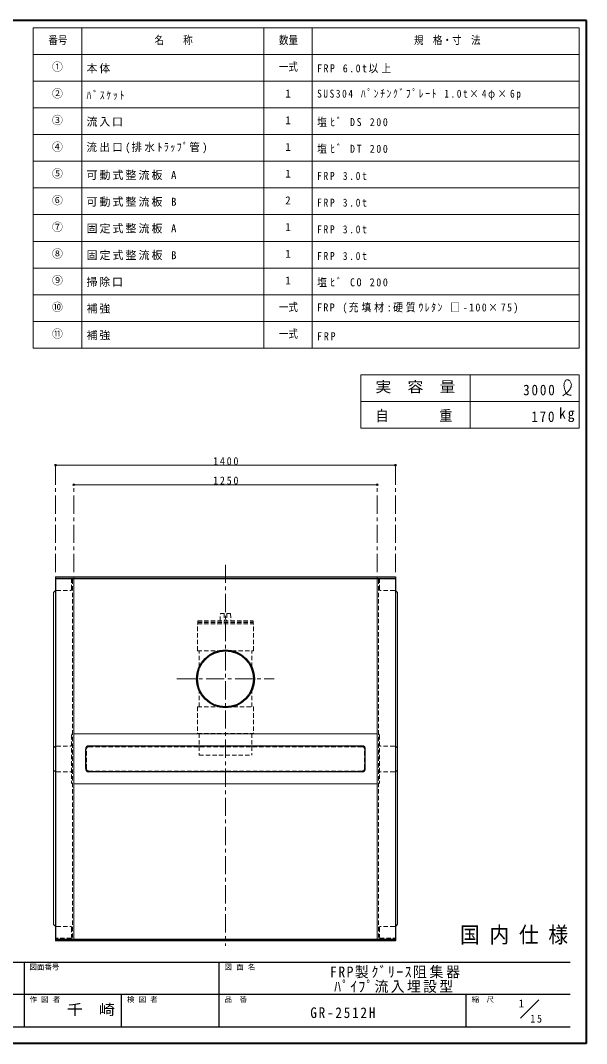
# Model space of a CAD drawing. Units: millimetres at full size, sheet at 1:15; details may follow other scales. Extents: x -3184 to 2891, y -2037 to 2178.
# Drawn here: x 559 to 2891, y -2037 to 2178 of the extents above; entities that cross this region are included whole.
import ezdxf
from ezdxf.enums import TextEntityAlignment as Align

# ---------------------------------------------------------------- set-up
doc = ezdxf.new("R2010")
doc.units = ezdxf.units.MM
doc.header["$LTSCALE"] = 15
doc.header["$PDMODE"] = 32
doc.header["$PDSIZE"] = 7.5
doc.linetypes.add('CHAIN1', pattern=[8, 5, -1, 1, -1])
doc.linetypes.add('DASHED1', pattern=[1.8, 1.2, -0.6])
doc.layers.add('0-0', color=7, linetype='Continuous', lineweight=18)
doc.styles.add('ＭＳ ゴシック', font='')
doc.styles.get('ＭＳ ゴシック').set_extended_font_data('MS Gothic')

msp = doc.modelspace()

# ---------------------------------------------------------------- linework, layer by layer
at = {"layer": '0-0', "color": 1, "lineweight": 40}
for p, q in [((2890.8, 2177.87), (-3184.2, 2177.87)), ((2890.8, -2037.13), (2890.8, 2177.87)), ((2890.8, -2037.13), (-3184.2, -2037.13))]:
    msp.add_line(p, q, dxfattribs=at)
at = {"layer": '0-0', "color": 3}
for p, q in [((2860.8, 2147.87), (610.8, 2147.87)), ((610.8, 827.87), (610.8, 2147.87)), ((810.8, 827.87), (810.8, 2147.87)), ((1560.8, 827.87), (1560.8, 2147.87)), ((1760.8, 827.87), (1760.8, 2147.87)), ((2860.8, 827.87), (2860.8, 2147.87)), ((2860.8, 2037.87), (610.8, 2037.87)), ((2860.8, 1927.87), (610.8, 1927.87)), ((2860.8, 1817.87), (610.8, 1817.87)), ((2860.8, 1707.87), (610.8, 1707.87)), ((2860.8, 1597.87), (610.8, 1597.87)), ((2860.8, 1487.87), (610.8, 1487.87)), ((2860.8, 1377.87), (610.8, 1377.87)), ((2860.8, 1267.87), (610.8, 1267.87)), ((2860.8, 1157.87), (610.8, 1157.87)), ((2860.8, 1047.87), (610.8, 1047.87)), ((2860.8, 937.87), (610.8, 937.87)), ((2860.8, 827.87), (610.8, 827.87)), ((1960.8, 717.87), (1960.8, 497.87)), ((2860.8, 717.87), (1960.8, 717.87)), ((2410.8, 717.87), (2410.8, 497.87)), ((2860.8, 717.87), (2860.8, 497.87)), ((2860.8, 607.87), (1960.8, 607.87)), ((2860.8, 497.87), (1960.8, 497.87))]:
    msp.add_line(p, q, dxfattribs=at)
at = {"layer": '0-0', "color": 4, "lineweight": 9}
for p, q in [((703.3, 345.37), (2103.3, 345.37)), ((778.3, 265.37), (2028.3, 265.37)), ((778.3, -120.63), (778.3, -1608.63)), ((2028.3, -120.63), (2028.3, -1608.63)), ((694.3, -183.63), (694.3, -824.38)), ((2112.3, -183.63), (2112.3, -824.38)), ((778.3, -761.38), (2028.3, -761.38)), ((694.3, -904.38), (694.3, -1541.63)), ((2112.3, -904.38), (2112.3, -1541.63)), ((778.3, -967.38), (2028.3, -967.38))]:
    msp.add_line(p, q, dxfattribs=at)
at = {"layer": '0-0', "color": 4, "linetype": 'CHAIN1', "lineweight": 9}
for p, q in [((703.3, -94.63), (703.3, 345.37)), ((2103.3, -94.63), (2103.3, 345.37)), ((778.3, -94.63), (778.3, 265.37)), ((2028.3, -94.63), (2028.3, 265.37)), ((1403.3, -64.63), (1403.3, -1634.63)), ((1203.3, -534.63), (1603.3, -534.63))]:
    msp.add_line(p, q, dxfattribs=at)
at = {"layer": '0-0', "color": 5, "lineweight": 25}
for p, q in [((703.3, -114.63), (2103.3, -114.63)), ((703.3, -114.63), (703.3, -1614.63)), ((703.3, -120.63), (2103.3, -120.63)), ((2103.3, -114.63), (2103.3, -1614.63)), ((827.3, -904.38), (827.3, -824.38)), ((1966.3, -811.38), (840.3, -811.38)), ((1979.3, -904.38), (1979.3, -824.38)), ((1966.3, -917.38), (840.3, -917.38)), ((2103.3, -1608.63), (703.3, -1608.63)), ((2103.3, -1614.63), (703.3, -1614.63))]:
    msp.add_line(p, q, dxfattribs=at)
at = {"layer": '0-0', "color": 4, "linetype": 'DASHED1', "lineweight": 9}
for p, q in [((771.6, -123.07), (769.3, -126.7)), ((772.3, -125.63), (772.3, -1597.63)), ((778.3, -114.63), (778.3, -120.63)), ((2028.3, -114.63), (2028.3, -120.63)), ((2034.3, -125.63), (2034.3, -1597.63)), ((2035, -123.07), (2037.3, -126.7)), ((769.3, -165.63), (769.3, -126.7)), ((2037.3, -165.63), (2037.3, -126.7)), ((707.3, -170.63), (764.3, -170.63)), ((2099.3, -170.63), (2042.3, -170.63)), ((772.3, -761.38), (769.3, -766.38)), ((769.3, -766.38), (769.3, -962.38)), ((2034.3, -761.38), (2037.3, -766.38)), ((2037.3, -766.38), (2037.3, -962.38)), ((707.3, -811.38), (764.3, -811.38)), ((2099.3, -811.38), (2042.3, -811.38)), ((707.3, -917.38), (764.3, -917.38)), ((2099.3, -917.38), (2042.3, -917.38)), ((772.3, -967.38), (769.3, -962.38)), ((2034.3, -967.38), (2037.3, -962.38)), ((707.3, -1554.63), (764.3, -1554.63)), ((2099.3, -1554.63), (2042.3, -1554.63)), ((769.3, -1559.63), (769.3, -1596.56)), ((771.6, -1600.19), (769.3, -1596.56)), ((2035, -1600.19), (2037.3, -1596.56)), ((2037.3, -1559.63), (2037.3, -1596.56)), ((767.3, -1602.63), (703.3, -1602.63)), ((778.3, -1608.63), (778.3, -1614.63)), ((2028.3, -1608.63), (2028.3, -1614.63)), ((2039.3, -1602.63), (2103.3, -1602.63))]:
    msp.add_line(p, q, dxfattribs=at)
at = {"layer": '0-0', "linetype": 'DASHED1'}
for p, q in [((1380.77, -295.13), (1382.32, -265.13)), ((1397.27, -265.13), (1382.32, -265.13)), ((1397.27, -265.13), (1398.82, -295.13)), ((1409.32, -265.13), (1407.77, -295.13)), ((1288.3, -308.63), (1518.3, -308.63)), ((1288.3, -418.63), (1288.3, -308.63)), ((1288.8, -295.13), (1288.8, -301.13)), ((1288.8, -301.13), (1517.8, -301.13)), ((1288.8, -302.13), (1288.8, -308.13)), ((1288.8, -308.13), (1517.8, -308.13)), ((1288.3, -418.63), (1376.75, -418.63)), ((1295.3, -484.66), (1295.3, -418.63)), ((1511.3, -484.66), (1511.3, -418.63)), ((1295.3, -649.63), (1295.3, -584.6)), ((1511.3, -649.63), (1511.3, -584.6)), ((1288.3, -649.63), (1370.88, -649.63)), ((1288.3, -649.63), (1288.3, -759.63)), ((1288.3, -759.63), (1518.3, -759.63)), ((1511.3, -759.63), (1511.3, -848.63)), ((830.3, -904.38), (830.3, -824.38)), ((840.3, -814.38), (1966.3, -814.38)), ((1976.3, -904.38), (1976.3, -824.38)), ((840.3, -914.38), (1966.3, -914.38))]:
    msp.add_line(p, q, dxfattribs=at)
at = {"layer": '0-0'}
for p, q in [((694.3, -904.38), (694.3, -824.38)), ((2112.3, -904.38), (2112.3, -824.38)), ((2618.97, -1932.89), (2694.73, -1857.13))]:
    msp.add_line(p, q, dxfattribs=at)
at = {"layer": '0-0', "color": 6, "lineweight": 25}
for p, q in [((-3116.7, -1701.77), (2823.3, -1701.77)), ((573.3, -1701.77), (573.3, -1969.63)), ((1376.87, -1969.63), (1376.87, -1701.77)), ((2823.3, -1835.7), (-230.27, -1835.7)), ((975.08, -1969.63), (975.08, -1835.7)), ((2394.73, -1969.63), (2394.73, -1835.7)), ((2823.3, -1969.63), (-3116.7, -1969.63))]:
    msp.add_line(p, q, dxfattribs=at)
at = {"layer": '0-0', "color": 4, "lineweight": 9}
for points in [[(2792.76, 631.82), (2795.32, 633.62), (2799.72, 636.77), (2804.04, 640.02), (2808.24, 643.45), (2812.28, 647.12), (2816.12, 651.11), (2818.24, 653.59), (2819.99, 655.85), (2822.77, 659.96), (2825.12, 664.3), (2826.91, 668.82), (2828, 673.46), (2828.25, 678.17), (2827.96, 680.92), (2827.61, 682.61), (2826.68, 685.48), (2825.37, 688.22), (2823.7, 690.75), (2821.67, 692.99), (2819.3, 694.86), (2817.77, 695.74), (2817.06, 696.08), (2815.8, 696.57), (2814.5, 696.95), (2813.19, 697.2), (2811.89, 697.3), (2810.62, 697.24), (2809.9, 697.13), (2808.46, 696.69), (2806.17, 695.4), (2804.16, 693.52), (2802.42, 691.2), (2800.96, 688.58), (2799.79, 685.79), (2799.25, 684.16), (2798.64, 681.83), (2798.02, 677.9), (2797.89, 674.02), (2798.17, 670.17)], [(2798.17, 670.17), (2798.76, 666.3), (2799.61, 662.38), (2800.17, 660.07), (2800.83, 657.58), (2802.1, 653.27), (2803.62, 649.08), (2805.46, 645.16), (2807.69, 641.67), (2810.4, 638.75), (2812.22, 637.38), (2813.39, 636.68), (2815.57, 635.69), (2817.91, 634.92), (2820.37, 634.32), (2822.92, 633.84), (2825.52, 633.43), (2827.04, 633.21)]]:
    msp.add_lwpolyline(points, dxfattribs=at)
at = {"layer": '0-0', "linetype": 'DASHED1'}
for points in [[(1409.32, -265.13), (1424.27, -265.13), (1425.82, -295.13)], [(1288.8, -295.13), (1517.8, -295.13), (1517.8, -301.13)], [(1288.8, -302.13), (1517.8, -302.13), (1517.8, -308.13)], [(1429.85, -418.63), (1518.3, -418.63), (1518.3, -308.63)], [(1435.71, -649.63), (1518.3, -649.63), (1518.3, -759.63)], [(1295.3, -759.63), (1295.3, -848.63), (1511.3, -848.63)]]:
    msp.add_lwpolyline(points, dxfattribs=at)
at = {"layer": '0-0', "color": 5, "lineweight": 25}
for radius in [119, 115.5]:
    msp.add_circle((1403.3, -534.63), radius, dxfattribs=at)
at = {"layer": '0-0', "color": 4, "linetype": 'DASHED1', "lineweight": 9}
for centre, radius, start, end in [((767.3, -125.63), 5, 0, 90), ((2039.3, -125.63), 5, 90, 180), ((764.3, -165.63), 5, 270, 0), ((2042.3, -165.63), 5, 180, 270), ((707.3, -183.63), 13, 90, 107.92021), ((2099.3, -183.63), 13, 72.07979, 90), ((707.3, -824.38), 13, 90, 112.61986), ((764.3, -806.38), 5, 270, 0), ((2042.3, -806.38), 5, 180, 270), ((2099.3, -824.38), 13, 67.38014, 90), ((707.3, -904.38), 13, 247.38014, 270), ((764.3, -922.38), 5, 0, 90), ((2042.3, -922.38), 5, 90, 180), ((2099.3, -904.38), 13, 270, 292.61986), ((707.3, -1541.63), 13, 252.07979, 270), ((764.3, -1559.63), 5, 0, 90), ((2042.3, -1559.63), 5, 90, 180), ((2099.3, -1541.63), 13, 270, 287.92021), ((767.3, -1597.63), 5, 270, 0), ((2039.3, -1597.63), 5, 180, 270)]:
    msp.add_arc(centre, radius, start, end, dxfattribs=at)
at = {"layer": '0-0', "color": 4, "lineweight": 9}
for centre, start, end in [((707.3, -183.63), 107.92021, 180), ((2099.3, -183.63), 0, 72.07979), ((707.3, -1541.63), 180, 252.07979), ((2099.3, -1541.63), 287.92021, 0)]:
    msp.add_arc(centre, 13, start, end, dxfattribs=at)
at = {"layer": '0-0'}
for centre, start, end in [((707.3, -824.38), 112.61986, 180), ((2099.3, -824.38), 0, 67.38014), ((707.3, -904.38), 180, 247.38014), ((2099.3, -904.38), 292.61986, 0)]:
    msp.add_arc(centre, 13, start, end, dxfattribs=at)
at = {"layer": '0-0', "color": 5, "lineweight": 25}
for centre, start, end in [((840.3, -824.38), 90, 180), ((1966.3, -824.38), 0, 90), ((840.3, -904.38), 180, 270), ((1966.3, -904.38), 270, 0)]:
    msp.add_arc(centre, 13, start, end, dxfattribs=at)
at = {"layer": '0-0', "linetype": 'DASHED1'}
for centre, start, end in [((840.3, -824.38), 90, 180), ((1966.3, -824.38), 0, 90), ((840.3, -904.38), 180, 270), ((1966.3, -904.38), 270, 0)]:
    msp.add_arc(centre, 10, start, end, dxfattribs=at)
at = {"layer": '0-0', "color": 4}
for p in [(703.3, 345.37), (2103.3, 345.37), (778.3, 265.37), (2028.3, 265.37)]:
    msp.add_point(p, dxfattribs=at)

# ---------------------------------------------------------------- texts
at = {"layer": '0-0', "style": 'ＭＳ ゴシック'}
for s, height, width, p in [('番号', 32.99, 0.85, (673.3, 2070.37)), ('名\u3000\u3000称', 32.99, 0.85, (1110.8, 2070.37)), ('数量', 32.99, 0.85, (1623.3, 2070.37)), ('規\u3000格・寸\u3000法', 32.99, 0.85, (2179.55, 2070.37)), ('一式', 32.99, 0.85, (1623.3, 1960.37)), ('一式', 32.99, 0.85, (1623.3, 970.37)), ('一式', 32.99, 0.85, (1623.3, 860.37)), ('実\u3000容\u3000量', 43.99, 1.1, (2020.8, 632.87)), ('国 内 仕 様', 65.98, 0.9, (2369.55, -1641.77)), ('千\u3000崎', 43.99, 1.1, (750.08, -1932.67))]:
    msp.add_text(s, height=height, dxfattribs=dict(at, width=width)).set_placement(p, align=Align.BOTTOM_LEFT)
for s, height, p in [('①', 32.99, (688.3, 1960.37)), ('②', 32.99, (688.3, 1850.37)), ('1', 32.99, (1649.55, 1850.37)), ('③', 32.99, (688.3, 1740.37)), ('1', 32.99, (1649.55, 1740.37)), ('④', 32.99, (688.3, 1630.37)), ('1', 32.99, (1649.55, 1630.37)), ('⑤', 32.99, (688.3, 1520.37)), ('1', 32.99, (1649.55, 1520.37)), ('⑥', 32.99, (688.3, 1410.37)), ('2', 32.99, (1649.55, 1410.37)), ('⑦', 32.99, (688.3, 1300.37)), ('1', 32.99, (1649.55, 1300.37)), ('⑧', 32.99, (688.3, 1190.37)), ('1', 32.99, (1649.55, 1190.37)), ('⑨', 32.99, (688.3, 1080.37)), ('1', 32.99, (1649.55, 1080.37)), ('⑩', 32.99, (688.3, 970.37)), ('⑪', 32.99, (688.3, 860.37)), ('図面番号', 21.99, (595.8, -1739.27)), ('図 面 名', 21.99, (1399.37, -1739.27)), ('作 図 者', 21.99, (595.8, -1873.2)), ('検 図 者', 21.99, (997.58, -1873.2)), ('品\u3000番', 21.99, (1399.37, -1873.2)), ('縮\u3000尺', 21.99, (2417.23, -1873.2)), ('1', 32.99, (2611.35, -1898.42))]:
    msp.add_text(s, height=height, dxfattribs=at).set_placement(p, align=Align.BOTTOM_LEFT)
at = {"layer": '0-0', "attachment_point": 7, "style": 'ＭＳ ゴシック'}
for s, insert, char_height in [('\\T1.17;本体', (830.8, 1960.37), 32.99), ('\\T1.31;\\W0.9;FRP\\~6.0t以上', (1780.8, 1960.37), 32.99), ('\\T1.35;\\W0.85;SUS304\\~ﾊﾟﾝﾁﾝｸﾞﾌﾟﾚｰﾄ\\~1.0t×4φ×6p', (1780.8, 1850.37), 32.99), ('\\T1.39;\\W0.85;ﾊﾞｽｹｯﾄ', (830.8, 1850.37), 32.99), ('\\T1.17;流入口', (830.8, 1740.37), 32.99), ('\\T1.34;\\W0.9;塩ﾋﾞ\\~DS\\~200', (1780.8, 1740.37), 32.99), ('\\T1.24;\\W0.95;流出口(排水ﾄﾗｯﾌﾟ管)', (830.8, 1630.37), 32.99), ('\\T1.34;\\W0.9;塩ﾋﾞ\\~DT\\~200', (1780.8, 1630.37), 32.99), ('\\T1.19;可動式整流板\\~A', (830.8, 1520.37), 32.99), ('\\T1.39;\\W0.85;FRP\\~3.0t', (1780.8, 1520.37), 32.99), ('\\T1.19;可動式整流板\\~B', (830.8, 1410.37), 32.99), ('\\T1.39;\\W0.85;FRP\\~3.0t', (1780.8, 1410.37), 32.99), ('\\T1.19;固定式整流板\\~A', (830.8, 1300.37), 32.99), ('\\T1.39;\\W0.85;FRP\\~3.0t', (1780.8, 1300.37), 32.99), ('\\T1.19;固定式整流板\\~B', (830.8, 1190.37), 32.99), ('\\T1.39;\\W0.85;FRP\\~3.0t', (1780.8, 1190.37), 32.99), ('\\T1.17;掃除口', (830.8, 1080.37), 32.99), ('\\T1.34;\\W0.9;塩ﾋﾞ\\~CO\\~200', (1780.8, 1080.37), 32.99), ('\\T1.17;補強', (830.8, 970.37), 32.99), ('\\T1.29;\\W0.9;FRP\\~(充填材:硬質ｳﾚﾀﾝ\\~□-100×75)', (1780.8, 970.37), 32.99), ('\\T1.17;補強', (830.8, 860.37), 32.99), ('\\T1.38;\\W0.9;FRP\\~', (1780.8, 860.37), 32.99), ('\\T1.28;\\W0.9;3000', (2629.55, 632.87), 43.99), ('\\T1.22;\\W0.9;自\\~\\~\\~\\~\\~\\~重', (2020.8, 522.87), 43.99), ('\\T1.27;\\W0.9;170', (2663.3, 522.87), 43.99), ('\\T1.27;\\W0.95;kg', (2777.05, 522.87), 43.99), ('\\T1.38;\\W0.9;1400', (1352.67, 345.37), 32.99), ('\\T1.38;\\W0.9;1250', (1352.67, 265.37), 32.99), ('\\T1.2;\\W0.95;FRP製ｸﾞﾘｰｽ阻集器', (1833.83, -1768.74), 43.99), ('\\T1.17;\\W0.95;ﾊﾟｲﾌﾟ流入埋設型', (1850.71, -1828.74), 43.99), ('\\T1.28;\\W0.9;GR-2512H', (1752.67, -1932.67), 43.99), ('\\T1.36;\\W0.9;15', (2659.3, -1951.48), 32.99)]:
    msp.add_mtext(s, dxfattribs=dict(at, insert=insert, char_height=char_height))

doc.saveas('drawing.dxf')
